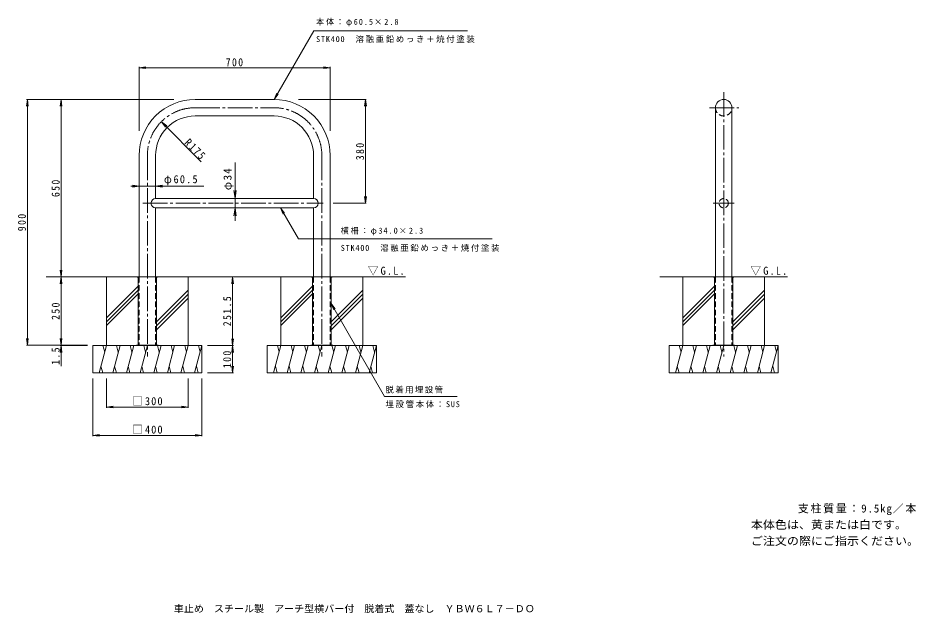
# Model space of a CAD drawing. Units: millimetres, scale not verified. Extents: x -1494 to 1798, y -1358 to 822.
import ezdxf
from ezdxf.enums import TextEntityAlignment as Align

# ---------------------------------------------------------------- set-up
doc = ezdxf.new("R2010")
doc.units = ezdxf.units.MM
doc.header["$LTSCALE"] = 10
doc.linetypes.add('CHAIN2', pattern=[12, 9, -1, 1, -1])
doc.linetypes.add('DASHED2', pattern=[3, 2, -1])
for name, color, linetype, lineweight in [('C-0', 4, 'Continuous', 9), ('C-1', 7, 'Continuous', 9), ('C-2', 3, 'Continuous', 9), ('C-3', 3, 'DASHED2', 9), ('C-4', 7, 'Continuous', 9), ('C-5', 7, 'Continuous', 9), ('C-6', 6, 'Continuous', 5), ('C-E', 6, 'Continuous', 5)]:
    doc.layers.add(name, color=color, linetype=linetype, lineweight=lineweight)
doc.layers.add('F-5_F-5ﾚｲﾔ', color=2, linetype='Continuous')
doc.layers.add('F-F_F-Fﾚｲﾔ', color=2, linetype='Continuous')
doc.styles.add('ＭＳ ゴシック', font='')
doc.styles.get('ＭＳ ゴシック').set_extended_font_data('MS Gothic')

msp = doc.modelspace()

# ---------------------------------------------------------------- linework, layer by layer
at = {"layer": 'C-0', "color": 7, "linetype": 'CHAIN2'}
for p, q in [((1092.99, 549.73), (1092.99, -417.54)), ((-844.46, 493.22), (-554.96, 493.22)), ((1041.11, 493.21), (1148.13, 493.21)), ((-1019.46, 318.22), (-1019.46, -418.43)), ((-379.96, 318.22), (-379.96, -418.43)), ((-1035.57, 143.47), (-374.78, 143.47)), ((1054.21, 143.46), (1131.33, 143.46))]:
    msp.add_line(p, q, dxfattribs=at)
at = {"layer": 'C-0'}
for p, q in [((-1056.96, -126.53), (-1056.96, -128.03)), ((-1056.96, -126.53), (-1056.96, -128.03)), ((-1056.96, -126.53), (-981.96, -126.53)), ((-1056.96, -128.03), (-1053.46, -128.03)), ((-1053.46, -128.03), (-1053.46, -376.53)), ((-985.46, -128.03), (-985.46, -376.53)), ((-981.96, -128.03), (-985.46, -128.03)), ((-981.96, -126.53), (-981.96, -128.03)), ((-417.46, -126.53), (-417.46, -128.03)), ((-417.46, -126.53), (-417.46, -128.03)), ((-417.46, -126.53), (-342.46, -126.53)), ((-417.46, -128.03), (-413.96, -128.03)), ((-413.96, -128.03), (-413.96, -376.53)), ((-345.96, -128.03), (-345.96, -376.53)), ((-342.46, -128.03), (-345.96, -128.03)), ((-342.46, -126.53), (-342.46, -128.03)), ((1055.49, -126.53), (1055.49, -128.03)), ((1055.49, -126.53), (1055.49, -128.03)), ((1055.49, -126.53), (1130.49, -126.53)), ((1055.49, -128.03), (1058.99, -128.03)), ((1058.99, -128.03), (1058.99, -376.53)), ((1126.99, -128.03), (1126.99, -376.53)), ((1130.49, -128.03), (1126.99, -128.03)), ((1130.49, -126.53), (1130.49, -128.03))]:
    msp.add_line(p, q, dxfattribs=at)
at = {"layer": 'C-0', "linetype": 'DASHED2'}
for p, q in [((-1051.96, -128.03), (-1051.96, -376.53)), ((-986.96, -128.03), (-986.96, -376.53)), ((-412.46, -128.03), (-412.46, -376.53)), ((-347.46, -128.03), (-347.46, -376.53)), ((1060.49, -128.03), (1060.49, -376.53)), ((1125.49, -128.03), (1125.49, -376.53))]:
    msp.add_line(p, q, dxfattribs=at)
at = {"layer": 'C-0', "color": 7, "linetype": 'CHAIN2'}
for centre, start, end in [((-844.46, 318.22), 89.99976, 180), ((-554.96, 318.22), 0, 90.00024)]:
    msp.add_arc(centre, 175, start, end, dxfattribs=at)
at = {"layer": 'C-0', "linetype": 'DASHED2'}
for centre, start, end in [((-1053.46, -128.03), 0, 90), ((-985.46, -128.03), 90, 180), ((-413.96, -128.03), 0, 90), ((-345.96, -128.03), 90, 180), ((1058.99, -128.03), 0, 90), ((1126.99, -128.03), 90, 180)]:
    msp.add_arc(centre, 1.5, start, end, dxfattribs=at)
at = {"layer": 'C-1', "color": 3}
for p, q in [((1062.74, -21.55), (1062.74, -126.53)), ((1123.24, -37.04), (1123.24, -126.53))]:
    msp.add_line(p, q, dxfattribs=at)
at = {"layer": 'C-1'}
for p, q in [((-1059.46, -376.53), (-1059.46, -378.03)), ((-979.46, -376.53), (-1059.46, -376.53)), ((-1031.96, -376.53), (-1031.96, -378.03)), ((-1006.96, -376.53), (-1006.96, -378.03)), ((-979.46, -376.53), (-979.46, -378.03)), ((-419.96, -376.53), (-419.96, -378.03)), ((-339.96, -376.53), (-419.96, -376.53)), ((-392.46, -376.53), (-392.46, -378.03)), ((-367.46, -376.53), (-367.46, -378.03)), ((-339.96, -376.53), (-339.96, -378.03)), ((1052.99, -376.53), (1052.99, -378.03)), ((1132.99, -376.53), (1052.99, -376.53)), ((1080.49, -376.53), (1080.49, -378.03)), ((1105.49, -376.53), (1105.49, -378.03)), ((1132.99, -376.53), (1132.99, -378.03))]:
    msp.add_line(p, q, dxfattribs=at)
at = {"layer": 'C-2'}
for p, q in [((-844.46, 523.47), (-554.96, 523.47)), ((-844.46, 462.97), (-554.96, 462.97)), ((1062.74, 493.21), (1062.74, -55.91)), ((1123.24, 493.21), (1123.24, -55.85)), ((-1049.71, 318.22), (-1049.71, -126.53)), ((-989.21, 318.22), (-989.21, 160.47)), ((-410.21, 318.22), (-410.21, 160.47)), ((-349.71, 318.22), (-349.71, -126.53)), ((-989.21, 160.47), (-410.21, 160.47)), ((-989.21, 126.47), (-989.21, -126.53)), ((-989.21, 126.47), (-410.21, 126.47)), ((-410.21, 126.47), (-410.21, -126.53))]:
    msp.add_line(p, q, dxfattribs=at)
at = {"layer": 'C-2', "linetype": 'DASHED2'}
msp.add_circle((1092.99, 143.46), 17, dxfattribs=at)
at = {"layer": 'C-2'}
for centre, radius, start, end in [((-844.46, 318.22), 205.25, 89.99977, 180), ((-554.96, 318.22), 205.25, 0, 90.00023), ((1092.99, 493.21), 30.25, 0, 180), ((-844.46, 318.22), 144.75, 89.9998, 180), ((-554.96, 318.22), 144.75, 0, 90.0002), ((-989.21, 143.47), 17, 90, 270), ((-410.21, 143.47), 17, 270, 90)]:
    msp.add_arc(centre, radius, start, end, dxfattribs=at)
at = {"layer": 'C-2', "linetype": 'DASHED2'}
msp.add_arc((1092.99, 493.21), 30.25, 180.00047, 0.00047, dxfattribs=at)
at = {"layer": 'C-3'}
for p, q in [((-1049.71, -126.53), (-1049.71, -376.53)), ((-989.21, -126.53), (-989.21, -376.53)), ((-410.21, -126.53), (-410.21, -376.53)), ((-349.71, -126.53), (-349.71, -376.53)), ((1062.74, -126.53), (1062.74, -376.53)), ((1123.24, -126.53), (1123.24, -376.53))]:
    msp.add_line(p, q, dxfattribs=at)
at = {"layer": 'C-4'}
for p, q in [((-1049.71, 639.73), (-1024.92, 642.99)), ((-1049.71, 642.73), (-1049.71, 408.14)), ((-1049.71, 639.73), (-349.71, 639.73)), ((-1049.71, 639.73), (-1024.92, 636.46)), ((-349.71, 639.73), (-374.49, 642.99)), ((-349.71, 639.73), (-374.49, 636.46)), ((-349.71, 642.73), (-349.71, 408.14)), ((-1459.33, 523.47), (-1462.59, 498.69)), ((-1462.33, 523.47), (-922.76, 523.47)), ((-1459.33, 523.47), (-1459.33, -376.53)), ((-1459.33, 523.47), (-1456.06, 498.69)), ((-1335.69, 523.47), (-1338.95, 498.69)), ((-1335.69, 523.47), (-1335.69, -126.53)), ((-1335.69, 523.47), (-1332.42, 498.69)), ((-217.15, 523.47), (-465.9, 523.47)), ((-220.15, 523.47), (-223.42, 498.69)), ((-220.15, 143.47), (-220.15, 523.47)), ((-220.15, 523.47), (-216.89, 498.69)), ((-968.16, 442.01), (-952.94, 422.17)), ((-698.11, 293.05), (-698.11, 78.42)), ((-812.1, 205.83), (-1080.17, 205.83)), ((-1049.71, 205.83), (-1074.49, 209.09)), ((-1049.71, 205.83), (-1074.49, 202.57)), ((-1049.71, 205.83), (-1049.71, 204.03)), ((-989.21, 205.83), (-964.42, 209.09)), ((-989.21, 205.83), (-989.21, 204.03)), ((-989.21, 205.83), (-964.42, 202.57)), ((-698.11, 160.47), (-702.03, 190.22)), ((-698.11, 160.47), (-694.2, 190.22)), ((-220.15, 143.47), (-223.42, 168.26)), ((-220.15, 143.47), (-216.89, 168.26)), ((-698.11, 160.47), (-695.11, 160.47)), ((-217.15, 143.47), (-338.34, 143.47)), ((-698.11, 126.47), (-702.03, 96.73)), ((-698.11, 126.47), (-695.11, 126.47)), ((-698.11, 126.47), (-694.2, 96.73)), ((-1335.69, -126.53), (-1338.95, -101.74)), ((-1335.69, -126.53), (-1338.95, -151.31)), ((-1335.69, -126.53), (-1332.42, -101.74)), ((-1335.69, -126.53), (-1335.69, -378.03)), ((-1335.69, -126.53), (-1332.42, -151.31)), ((-707.06, -126.53), (-710.32, -151.32)), ((-707.06, -378.03), (-707.06, -126.53)), ((-707.06, -126.53), (-703.8, -151.32)), ((-1459.33, -376.53), (-1462.59, -351.74)), ((-1459.33, -376.53), (-1456.06, -351.74)), ((-1335.69, -376.53), (-1338.95, -351.74)), ((-1335.69, -376.53), (-1338.95, -351.74)), ((-1335.69, -376.53), (-1332.42, -351.74)), ((-1335.69, -376.53), (-1332.42, -351.74)), ((-707.06, -378.03), (-710.32, -353.24)), ((-707.06, -378.03), (-703.8, -353.24)), ((-1462.33, -376.53), (-1239.46, -376.53)), ((-1335.69, -378.03), (-1338.95, -402.81)), ((-1338.69, -378.03), (-1239.46, -378.03)), ((-1335.69, -378.03), (-1332.42, -402.81)), ((-1335.69, -378.03), (-1335.69, -452.98)), ((-704.06, -378.03), (-799.46, -378.03)), ((-707.06, -378.03), (-710.32, -402.81)), ((-707.06, -478.03), (-707.06, -378.03)), ((-707.06, -378.03), (-703.8, -402.81)), ((-707.06, -478.03), (-710.32, -453.24)), ((-707.06, -478.03), (-703.8, -453.24)), ((-704.06, -478.03), (-799.46, -478.03)), ((-1219.46, -710.13), (-1219.46, -498.03)), ((-1169.46, -606.02), (-1169.46, -498.03)), ((-869.46, -606.02), (-869.46, -498.03)), ((-819.46, -710.13), (-819.46, -498.03)), ((-1169.46, -603.02), (-1144.67, -599.76)), ((-1169.46, -603.02), (-869.46, -603.02)), ((-1169.46, -603.02), (-1144.67, -606.28)), ((-869.46, -603.02), (-894.24, -599.76)), ((-869.46, -603.02), (-894.24, -606.28)), ((-1219.46, -707.13), (-1194.67, -703.87)), ((-1219.46, -707.13), (-819.46, -707.13)), ((-1219.46, -707.13), (-1194.67, -710.39)), ((-819.46, -707.13), (-844.24, -703.87)), ((-819.46, -707.13), (-844.24, -710.39))]:
    msp.add_line(p, q, dxfattribs=at)
msp.add_lwpolyline([(-821.71, 295.46), (-968.16, 442.01), (-948.33, 426.79)], dxfattribs=at)
at = {"layer": 'C-5'}
for p, q in [((-554.96, 523.47), (-409.52, 775.39)), ((-409.52, 775.39), (153.85, 775.4)), ((-554.96, 523.47), (-545.39, 546.57)), ((-554.96, 523.47), (-539.74, 543.31)), ((-531.51, 126.47), (-521.94, 103.38)), ((-531.51, 126.47), (-516.29, 106.64)), ((-531.51, 126.47), (-465.48, 12.81)), ((-465.48, 12.81), (244.26, 12.81)), ((-345.96, -223.67), (-330.74, -243.5)), ((-345.96, -223.67), (-336.39, -246.77)), ((-345.96, -223.67), (-150.24, -565.1)), ((116.25, -565.1), (-150.24, -565.1))]:
    msp.add_line(p, q, dxfattribs=at)
at = {"layer": 'C-6'}
for p, q in [((-1049.71, -126.53), (-1390.7, -126.53)), ((-989.21, -126.53), (-410.21, -126.53)), ((-349.71, -126.53), (-73.29, -126.53))]:
    msp.add_line(p, q, dxfattribs=at)
at = {"layer": 'C-E'}
for p, q in [((-1253.67, -126.53), (-1056.96, -126.53)), ((-1169.46, -378.03), (-1169.46, -126.53)), ((-981.96, -126.53), (-786.06, -126.53)), ((-869.46, -378.03), (-869.46, -126.53)), ((-614.17, -126.53), (-417.46, -126.53)), ((-529.96, -378.03), (-529.96, -126.53)), ((-342.46, -126.53), (-146.56, -126.53)), ((-229.96, -378.03), (-229.96, -126.53)), ((858.78, -126.53), (1055.49, -126.53)), ((942.99, -378.03), (942.99, -126.53)), ((1130.49, -126.53), (1326.39, -126.53)), ((1242.99, -378.03), (1242.99, -126.53)), ((-1053.46, -160.72), (-1169.46, -276.72)), ((-413.96, -160.72), (-529.96, -276.72)), ((1058.99, -160.72), (942.99, -276.72)), ((-1053.46, -174.86), (-1169.46, -290.86)), ((-1053.46, -189), (-1169.46, -305)), ((-869.46, -175.6), (-985.46, -291.6)), ((-869.46, -189.74), (-985.46, -305.74)), ((-413.96, -174.86), (-529.96, -290.86)), ((-413.96, -189), (-529.96, -305)), ((-229.96, -175.6), (-345.96, -291.6)), ((-229.96, -189.74), (-345.96, -305.74)), ((1058.99, -174.86), (942.99, -290.86)), ((1058.99, -189), (942.99, -305)), ((1242.99, -175.6), (1126.99, -291.6)), ((1242.99, -189.74), (1126.99, -305.74)), ((-869.46, -203.89), (-985.46, -319.89)), ((-229.96, -203.88), (-345.96, -319.88)), ((1242.99, -203.88), (1126.99, -319.88)), ((-1219.46, -378.03), (-819.46, -378.03)), ((-1219.46, -478.03), (-1219.46, -378.03)), ((-1169.46, -378.03), (-1196.25, -478.03)), ((-1182.51, -378.03), (-1175.98, -402.38)), ((-1119.46, -378.03), (-1146.25, -478.03)), ((-1132.51, -378.03), (-1125.98, -402.38)), ((-1069.46, -378.03), (-1096.25, -478.03)), ((-1082.51, -378.03), (-1075.98, -402.38)), ((-1019.46, -378.03), (-1046.25, -478.03)), ((-1032.51, -378.03), (-1025.98, -402.38)), ((-969.46, -378.03), (-996.25, -478.03)), ((-982.51, -378.03), (-975.98, -402.38)), ((-919.46, -378.03), (-946.25, -478.03)), ((-932.51, -378.03), (-925.98, -402.38)), ((-869.46, -378.03), (-896.25, -478.03)), ((-882.51, -378.03), (-875.98, -402.38)), ((-819.46, -378.03), (-846.25, -478.03)), ((-832.51, -378.03), (-825.98, -402.38)), ((-819.46, -478.03), (-819.46, -378.03)), ((-579.96, -378.03), (-179.96, -378.03)), ((-579.96, -478.03), (-579.96, -378.03)), ((-529.96, -378.03), (-556.75, -478.03)), ((-543.01, -378.03), (-536.48, -402.38)), ((-479.96, -378.03), (-506.75, -478.03)), ((-493.01, -378.03), (-486.48, -402.38)), ((-429.96, -378.03), (-456.75, -478.03)), ((-443.01, -378.03), (-436.48, -402.38)), ((-379.96, -378.03), (-406.75, -478.03)), ((-393.01, -378.03), (-386.48, -402.38)), ((-329.96, -378.03), (-356.75, -478.03)), ((-343.01, -378.03), (-336.48, -402.38)), ((-279.96, -378.03), (-306.75, -478.03)), ((-293.01, -378.03), (-286.48, -402.38)), ((-229.96, -378.03), (-256.75, -478.03)), ((-243.01, -378.03), (-236.48, -402.38)), ((-179.96, -378.03), (-206.75, -478.03)), ((-193.01, -378.03), (-186.48, -402.38)), ((-179.96, -478.03), (-179.96, -378.03)), ((892.99, -378.03), (1292.99, -378.03)), ((892.99, -478.03), (892.99, -378.03)), ((942.99, -378.03), (916.2, -478.03)), ((929.95, -378.03), (936.47, -402.38)), ((992.99, -378.03), (966.2, -478.03)), ((979.95, -378.03), (986.47, -402.38)), ((1042.99, -378.03), (1016.2, -478.03)), ((1029.95, -378.03), (1036.47, -402.38)), ((1092.99, -378.03), (1066.2, -478.03)), ((1079.95, -378.03), (1086.47, -402.38)), ((1142.99, -378.03), (1116.2, -478.03)), ((1129.95, -378.03), (1136.47, -402.38)), ((1192.99, -378.03), (1166.2, -478.03)), ((1179.95, -378.03), (1186.47, -402.38)), ((1242.99, -378.03), (1216.2, -478.03)), ((1229.95, -378.03), (1236.47, -402.38)), ((1292.99, -378.03), (1266.2, -478.03)), ((1279.95, -378.03), (1286.47, -402.38)), ((1292.99, -478.03), (1292.99, -378.03)), ((-1183.2, -478.03), (-1189.73, -453.68)), ((-1133.2, -478.03), (-1139.73, -453.68)), ((-1083.2, -478.03), (-1089.73, -453.68)), ((-1033.2, -478.03), (-1039.73, -453.68)), ((-983.2, -478.03), (-989.73, -453.68)), ((-933.2, -478.03), (-939.73, -453.68)), ((-883.2, -478.03), (-889.73, -453.68)), ((-833.2, -478.03), (-839.73, -453.68)), ((-543.7, -478.03), (-550.23, -453.68)), ((-493.7, -478.03), (-500.23, -453.68)), ((-443.7, -478.03), (-450.23, -453.68)), ((-393.7, -478.03), (-400.23, -453.68)), ((-343.7, -478.03), (-350.23, -453.68)), ((-293.7, -478.03), (-300.23, -453.68)), ((-243.7, -478.03), (-250.23, -453.68)), ((-193.7, -478.03), (-200.23, -453.68)), ((929.25, -478.03), (922.72, -453.68)), ((979.25, -478.03), (972.72, -453.68)), ((1029.25, -478.03), (1022.72, -453.68)), ((1079.25, -478.03), (1072.72, -453.68)), ((1129.25, -478.03), (1122.72, -453.68)), ((1179.25, -478.03), (1172.72, -453.68)), ((1229.25, -478.03), (1222.72, -453.68)), ((1279.25, -478.03), (1272.72, -453.68)), ((-1219.46, -478.03), (-819.46, -478.03)), ((-579.96, -478.03), (-179.96, -478.03)), ((892.99, -478.03), (1292.99, -478.03))]:
    msp.add_line(p, q, dxfattribs=at)

# ---------------------------------------------------------------- texts
at = {"layer": 'C-4', "color": 2, "char_height": 29.33, "attachment_point": 7, "style": 'ＭＳ ゴシック'}
for s, insert in [('\\T1.27;\\W0.9;700', (-732.21, 644.73)), ('\\T1.22;\\W0.95;φ60.5', (-958.75, 208.83)), ('\\T1.21;\\W0.95;□300', (-1074.46, -597.02)), ('\\T1.21;\\W0.95;□400', (-1074.46, -701.13))]:
    msp.add_mtext(s, dxfattribs=dict(at, insert=insert))
for s, insert, rotation in [('\\T1.28;\\W0.9;R175', (-886.39, 362.25), 315), ('\\T1.27;\\W0.9;380', (-225.15, 300.97), 90), ('\\T1.19;φ34', (-703.11, 191.26), 90), ('\\T1.27;\\W0.9;650', (-1340.69, 165.97), 90), ('\\T1.27;\\W0.9;900', (-1464.33, 40.97), 90), ('\\T1.27;\\W0.9;250', (-1340.69, -284.03), 90), ('\\T1.28;\\W0.9;251.5', (-712.06, -307.28), 90), ('\\T1.27;\\W0.9;1.5', (-1340.69, -448.45), 90), ('\\T1.27;\\W0.9;100', (-712.06, -460.53), 90)]:
    msp.add_mtext(s, dxfattribs=dict(at, insert=insert, rotation=rotation))
at = {"layer": 'C-5', "char_height": 21.99, "attachment_point": 7, "style": 'ＭＳ ゴシック'}
for s, insert in [('\\T1.25;\\W0.95;本体：φ60.5×2.8', (-401.15, 790.79)), ('\\T1.2;STK400\u3000溶融亜鉛めっき＋焼付塗装', (-401.15, 731.05)), ('\\T1.25;\\W0.95;横柵：φ34.0×2.3', (-310.74, 25.96)), ('\\T1.2;STK400\u3000溶融亜鉛めっき＋焼付塗装', (-310.74, -33.78)), ('\\T1.17;脱着用埋設管', (-146.67, -553.24)), ('\\T1.2;埋設管本体：SUS', (-146.67, -606.19))]:
    msp.add_mtext(s, dxfattribs=dict(at, insert=insert))
at = {"layer": 'C-5', "color": 2, "char_height": 29.33, "attachment_point": 7, "style": 'ＭＳ ゴシック'}
for insert in [(-211.17, -121.3), (1191.33, -121.3)]:
    msp.add_mtext('\\T1.22;\\W0.95;▽G.L.', dxfattribs=dict(at, insert=insert))
at = {"layer": 'F-5_F-5ﾚｲﾔ', "style": 'ＭＳ ゴシック', "width": 1.1}
for s, p in [('本体色は、黄または白です。', (1192.64, -1057.84)), ('ご注文の際にご指示ください。', (1192.64, -1117.31))]:
    msp.add_text(s, height=29.33, dxfattribs=at).set_placement(p, align=Align.BOTTOM_LEFT)
at = {"layer": 'F-5_F-5ﾚｲﾔ', "insert": (1364.84, -999.01), "char_height": 29.33, "attachment_point": 7, "style": 'ＭＳ ゴシック'}
msp.add_mtext('\\T1.16;支柱質量：9.5kg／本', dxfattribs=at)
at = {"layer": 'F-F_F-Fﾚｲﾔ', "style": 'ＭＳ ゴシック', "width": 1.05}
msp.add_text('車止め\u3000スチール製\u3000アーチ型横バー付\u3000脱着式\u3000蓋なし\u3000ＹＢＷ６Ｌ７－ＤＯ', height=25.66, dxfattribs=at).set_placement((-922.5, -1362.39), align=Align.BOTTOM_LEFT)

doc.saveas('drawing.dxf')
